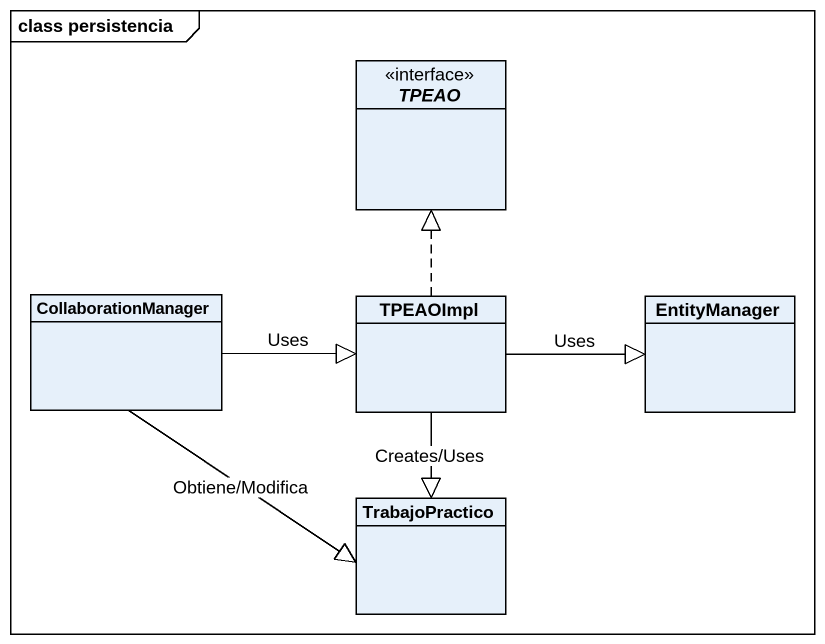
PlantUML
@startuml
mainframe class persistencia
hide circle
hide empty members
interface TPEAO <<interface>>
class CollaborationManager
class TPEAOImpl
class EntityManager
class TrabajoPractico
CollaborationManager -right-|> TPEAOImpl : Uses
CollaborationManager --|> TrabajoPractico : Obtiene/Modifica
TPEAOImpl .up.|> TPEAO
TPEAOImpl -right-|> EntityManager : Uses
TPEAOImpl --|> TrabajoPractico : Creates/Uses
@enduml
